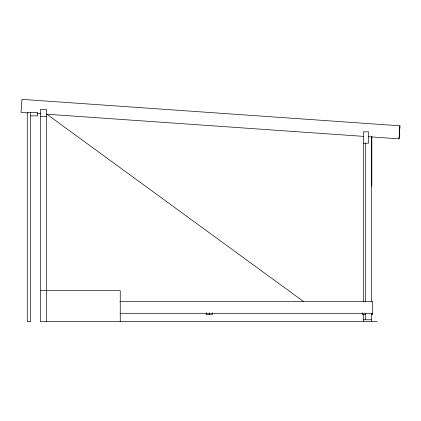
<?xml version="1.0" encoding="UTF-8"?>
<svg xmlns="http://www.w3.org/2000/svg" width="421" height="421" viewBox="0 0 421 421"><rect width="100%" height="100%" fill="white"/><g stroke="black" fill="none" stroke-linecap="round" stroke-linejoin="round"><path stroke-width="0.63" d="M368.296 136.704L399.04 138.856L399.918 125.795L21.96 99.367L21.05 112.423L27.797 112.896M399.04 138.856L399.95 125.8M30.696 115.87L37.585 115.87L37.585 112.423L27.249 112.423L27.249 321.633L30.696 321.633L30.696 112.423M40.337 116.349L46.536 116.349M363.349 143.203L368.517 143.203L368.517 131.836L363.349 131.836L363.418 301.946M40.337 290.632L120.248 290.632L120.248 321.633M119.906 301.589L372.722 301.589L372.722 314.676L371.48 314.676M120.064 313.298L372.722 313.298M365.486 314.676L362.386 314.676L362.386 312.714M363.418 319.776L371.685 319.776M377.195 321.633L40.337 321.633L40.337 109.46L46.536 109.46L46.536 321.633M36.98 113.538L40.916 113.812M46.599 114.212L363.707 136.383M46.71 114.107L303.62 301.589M371.822 136.383L371.822 186.161M371.685 136.515L371.685 301.946M371.685 313.208L371.685 321.633M365.486 143.151L365.486 301.389M365.486 313.208L365.486 319.776M363.418 314.413L363.418 321.633M212.421 312.714L212.421 314.676L206.216 314.676L206.216 312.714M209.321 312.714L209.321 314.676"/></g></svg>
